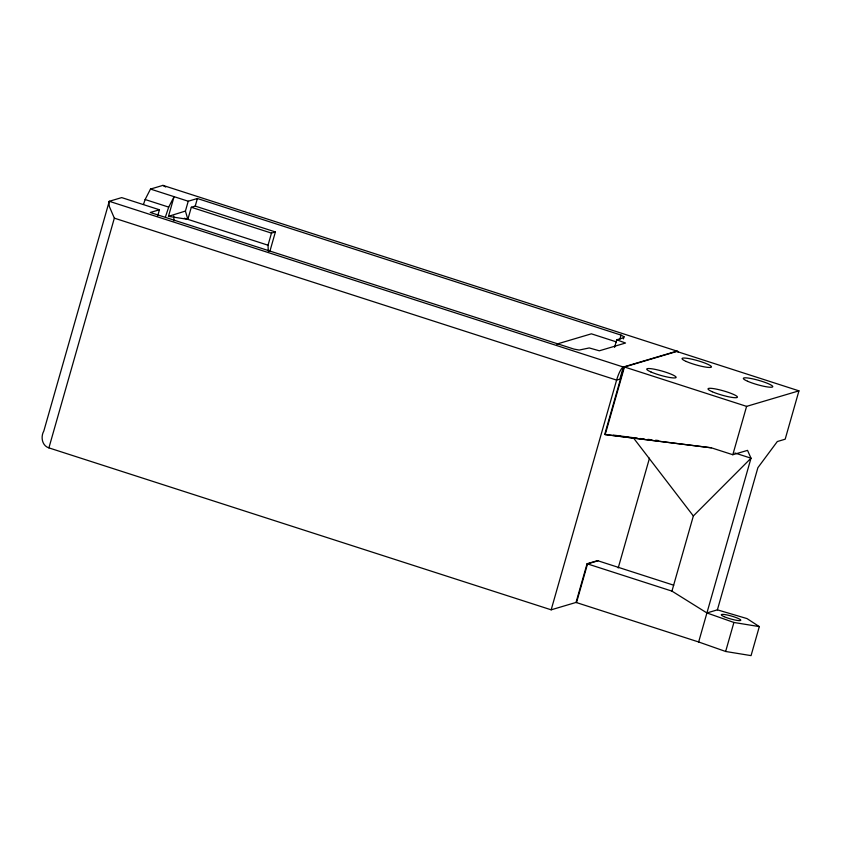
<?xml version="1.0" encoding="UTF-8"?>
<svg xmlns="http://www.w3.org/2000/svg" width="841" height="841" viewBox="0 0 841 841"><rect width="100%" height="100%" fill="white"/><g stroke="black" fill="none" stroke-linecap="round" stroke-linejoin="round"><path stroke-width="1.26" d="M576.032 602.44L587.06 563.754L671.948 591.118L706.924 612.952L717.394 609.851L746.997 618.587L759.318 626.608L751.055 655.623L725.646 651.481L698.65 641.977L576.032 602.44L551.17 609.82L48.904 447.885L114.344 218.155L109.393 206.634L108.71 202.082L109.267 201.293L121.703 197.603L159.433 209.766L157.677 215.916M165.425 216.946L168.705 207.117L174.076 196.668L168.473 216.347L187.858 219.354L185.419 211.07L188.226 201.23L197.383 198.508L621.026 335.096L624.022 336.768L623.402 338.944M187.858 219.354L191.296 207.264L195.228 206.098L275.396 231.948L269.887 251.301M195.228 206.098L197.383 198.508M268.3 251.28L268.027 245.204L271.475 233.115L275.396 231.948M614.571 347.386L616.737 339.785L622.403 338.114L624.022 336.768M619.796 339.438L621.026 335.096M551.17 609.82L616.611 380.09A12.71 2.849 -72.1 0 1 623.318 367.033L676.984 351.107A12.71 2.849 -72.1 0 1 678.161 352.242M576.505 602.587L587.533 563.901L598.004 560.8M618.209 567.969L649.483 458.166M671.948 591.118L693.352 515.964L751.002 458.198L747.533 450.366L732.816 454.729L711.36 447.811L604.711 434.45L623.98 366.834L746.598 406.371L798.95 390.844L785.179 439.202L777.315 441.536L757.888 467.68L717.394 609.851M732.816 454.729L746.598 406.371M698.65 641.977L751.002 458.198L734.908 453.005M725.646 651.481L733.909 622.466L759.318 626.608M143.485 204.426L145.125 199.517L150.497 189.067L162.933 185.377L165.688 187.017M185.419 211.07L168.473 216.347L170.565 215.727M159.433 209.766L150.266 212.489L573.909 349.078L579.207 350.066L589.247 347.943L599.339 350.792L625.515 343.023L616.737 339.785M556.658 344.127L591.381 333.824L616.369 341.888M676.805 351.454L624.453 366.991L605.184 434.608L711.36 447.811M587.06 563.754L597.53 560.642L673.725 585.21M637.541 438.245L613.331 435.091M640.127 438.529L643.996 438.949M647.864 439.37L651.743 439.801M655.612 440.221L658.188 440.505M162.933 185.377L676.984 351.107M676.332 351.307L798.95 390.844M150.497 189.067L188.226 201.23M191.296 207.264L271.475 233.115M145.125 199.517L168.705 207.117M184.316 218.218L268.027 245.204M114.344 218.155L616.611 380.09L619.88 379.123L623.318 367.033L109.267 201.293L43.827 431.012C40.505 436.784 41.934 445.688 48.904 447.885M706.924 612.952L733.909 622.466M633.252 437.656L693.352 515.964M173.761 216.011L173.971 220.868M650.966 371.974A15.254 2.25 15.9 0 0 675.586 377.809A15.254 2.25 15.9 0 0 657.757 369.956A15.254 2.25 15.9 0 0 650.966 371.974M712.274 391.738A15.254 2.25 15.9 0 0 736.895 397.572A15.254 2.25 15.9 0 0 719.076 389.719A15.254 2.25 15.9 0 0 712.274 391.738M747.607 381.257A15.254 2.25 15.9 0 0 772.227 387.091A15.254 2.25 15.9 0 0 754.409 379.238A15.254 2.25 15.9 0 0 747.607 381.257M686.298 361.483A15.254 2.25 15.9 0 0 710.918 367.317A15.254 2.25 15.9 0 0 693.1 359.464A15.254 2.25 15.9 0 0 686.298 361.483M724.038 616.632A10.166 1.503 15.9 0 0 740.448 620.521A10.166 1.503 15.9 0 0 728.569 615.297A10.166 1.503 15.9 0 0 724.038 616.632"/></g></svg>
